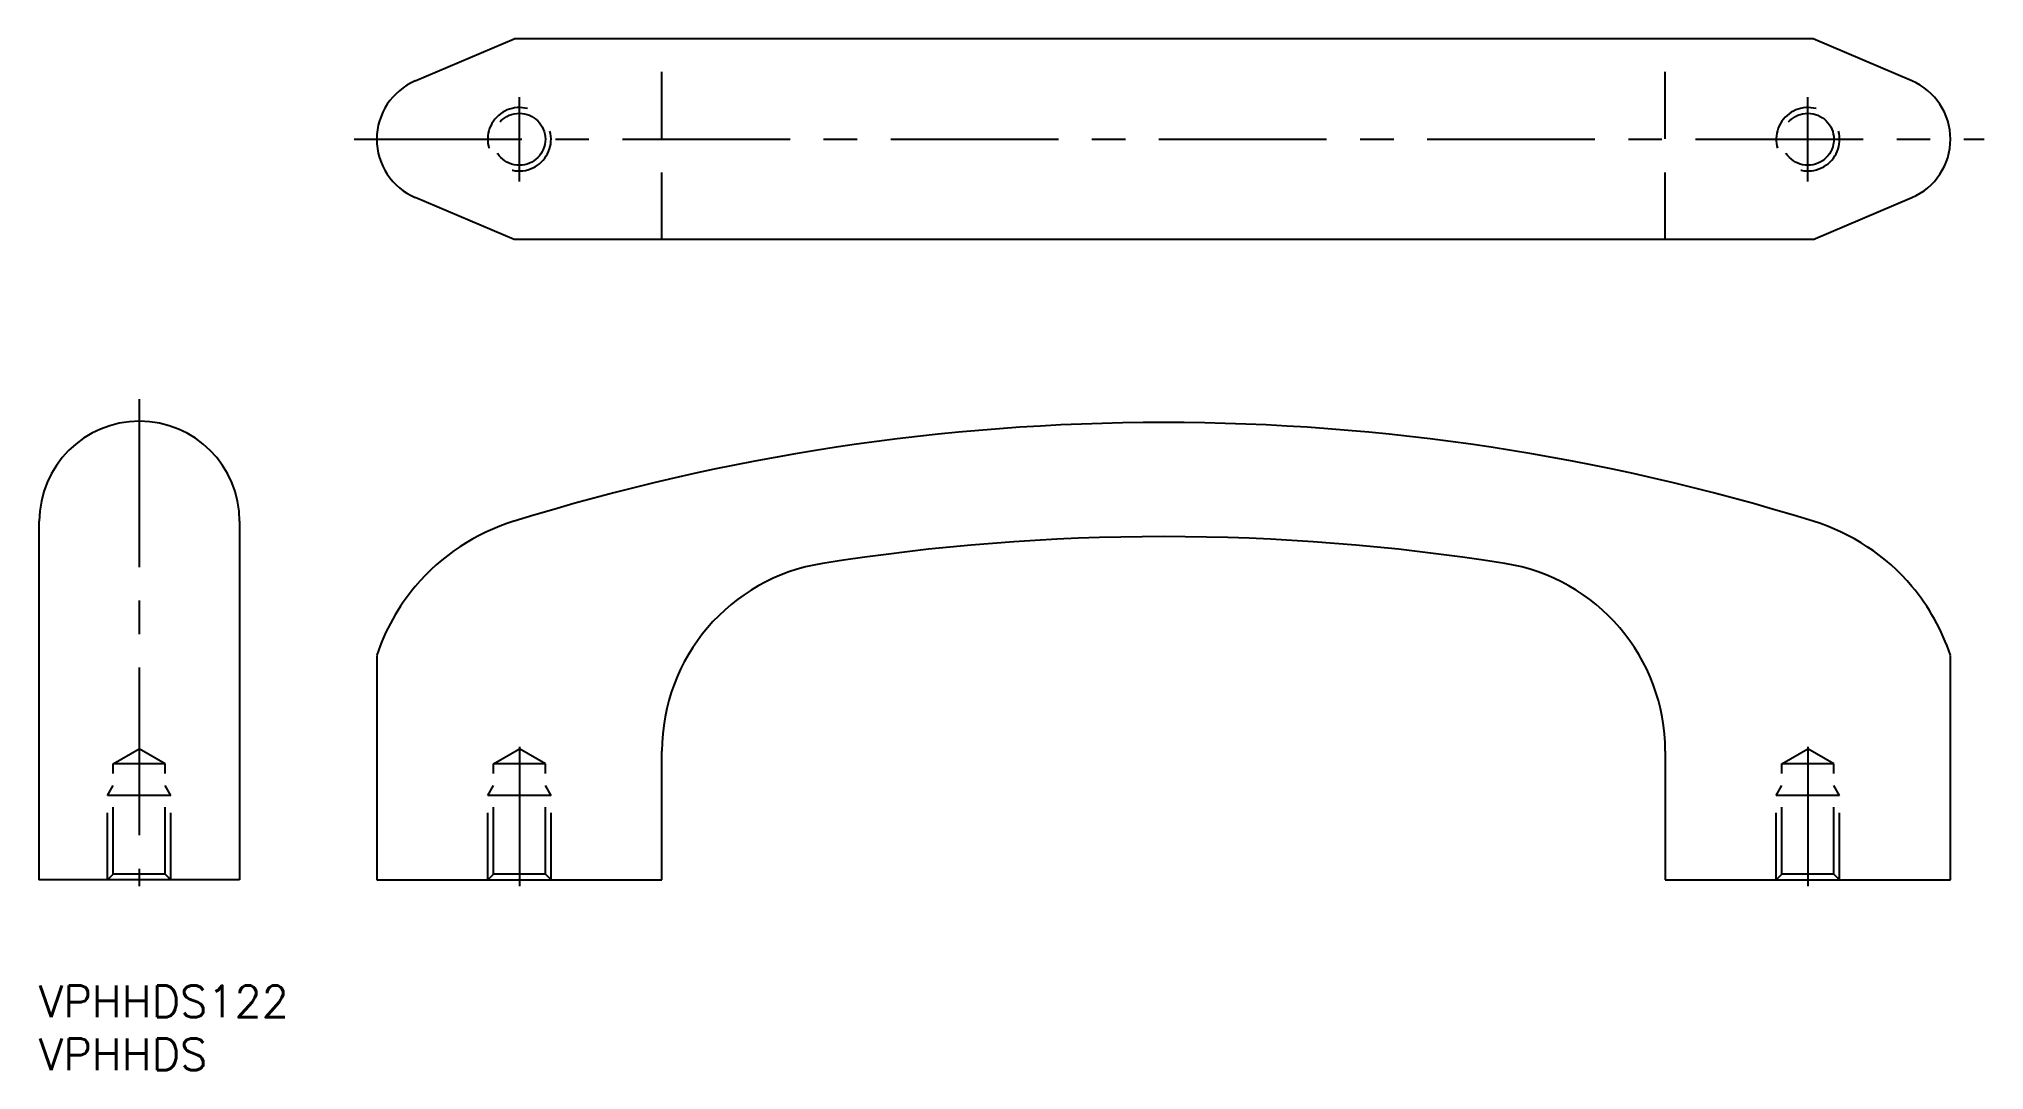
# Model space of a CAD drawing. Extents: x 0 to 184, y -8 to 90.
import ezdxf

# ---------------------------------------------------------------- set-up
doc = ezdxf.new("R2010")
doc.units = 0
doc.header["$LTSCALE"] = 0.5
doc.linetypes.add('CENTER', pattern=[50.8, 31.75, -6.35, 6.35, -6.35])
doc.linetypes.add('DASHED', pattern=[19.05, 12.7, -6.35])
for name, color, linetype in [('MSM_CENTER', 1, 'CENTER'), ('MSM_CONTINUOUS', 7, 'CONTINUOUS'), ('MSM_DASHED', 4, 'DASHED'), ('MSM_PART_NUMBER', 7, 'CONTINUOUS')]:
    doc.layers.add(name, color=color, linetype=linetype)
doc.styles.get("Standard").update_dxf_attribs({"font": 'txt.shx', "height": 3, "bigfont": 'bigfont.shx'})

msp = doc.modelspace()

# ---------------------------------------------------------------- linework, layer by layer
at = {"layer": 'MSM_CENTER'}
for p, q in [((45.49, 76.12), (45.49, 84.12)), ((167.49, 76.12), (167.49, 84.12)), ((29.85, 80.12), (184.17, 80.12)), ((9.5, 55.5), (9.5, 9.4)), ((45.49, 22.6), (45.49, 9.4)), ((167.49, 22.6), (167.49, 9.4))]:
    msp.add_line(p, q, dxfattribs=at)
at = {"layer": 'MSM_CONTINUOUS'}
for p, q in [((35.64, 85.64), (44.99, 89.62)), ((167.99, 89.62), (44.99, 89.62)), ((177.34, 85.64), (167.99, 89.62)), ((44.99, 70.62), (35.64, 74.6)), ((167.99, 70.62), (177.34, 74.6)), ((167.99, 70.62), (44.99, 70.62)), ((0, 43.95), (0, 10)), ((19, 43.95), (19, 10)), ((31.99, 31.26), (31.99, 10)), ((180.99, 10), (180.99, 31.26)), ((58.99, 10), (58.99, 22.18)), ((153.99, 22.18), (153.99, 10)), ((19, 10), (0, 10)), ((31.99, 10), (58.99, 10)), ((153.99, 10), (180.99, 10))]:
    msp.add_line(p, q, dxfattribs=at)
for centre, radius, start, end in [((37.99, 80.12), 6, 113.0743, 246.9257), ((174.99, 80.12), 6, 293.0743, 66.9257), ((9.52, 43.95), 9.48, 0, 180), ((106.49, -153.72), 207.02, 72.7169, 107.2831), ((50.74, 25.05), 19.76, 106.9429, 139.8617), ((106.49, -164.52), 207.02, 81.021, 98.979), ((162.24, 25.05), 19.76, 40.1383, 73.0571), ((76.99, 22.18), 18, 98.979, 180), ((135.99, 22.18), 18, 0, 81.021), ((50.81, 25.02), 19.83, 139.9109, 161.6436), ((162.17, 25.02), 19.83, 18.3564, 40.0891)]:
    msp.add_arc(centre, radius, start, end, dxfattribs=at)
at = {"layer": 'MSM_DASHED'}
for p, q in [((58.99, 70.62), (58.99, 89.62)), ((153.99, 70.62), (153.99, 89.62)), ((7.04, 21), (9.5, 22.42)), ((11.96, 21), (9.5, 22.42)), ((43.03, 21), (45.49, 22.42)), ((47.95, 21), (45.49, 22.42)), ((165.03, 21), (167.49, 22.42)), ((169.95, 21), (167.49, 22.42)), ((7.04, 10.54), (7.04, 21)), ((11.96, 21), (7.04, 21)), ((11.96, 10.54), (11.96, 21)), ((43.03, 10.54), (43.03, 21)), ((47.95, 21), (43.03, 21)), ((47.95, 10.54), (47.95, 21)), ((165.03, 10.54), (165.03, 21)), ((169.95, 21), (165.03, 21)), ((169.95, 10.54), (169.95, 21)), ((6.5, 18), (7.04, 18.94)), ((12.5, 18), (11.96, 18.94)), ((42.49, 18), (43.03, 18.94)), ((48.49, 18), (47.95, 18.94)), ((164.49, 18), (165.03, 18.94)), ((170.49, 18), (169.95, 18.94)), ((6.5, 10), (6.5, 18)), ((12.5, 18), (6.5, 18)), ((12.5, 10), (12.5, 18)), ((42.49, 10), (42.49, 18)), ((48.49, 18), (42.49, 18)), ((48.49, 10), (48.49, 18)), ((164.49, 10), (164.49, 18)), ((170.49, 18), (164.49, 18)), ((170.49, 10), (170.49, 18)), ((7.04, 10.54), (6.5, 10)), ((11.96, 10.54), (7.04, 10.54)), ((12.5, 10), (11.96, 10.54)), ((43.03, 10.54), (42.49, 10)), ((47.95, 10.54), (43.03, 10.54)), ((48.49, 10), (47.95, 10.54)), ((165.03, 10.54), (164.49, 10)), ((169.95, 10.54), (165.03, 10.54)), ((170.49, 10), (169.95, 10.54))]:
    msp.add_line(p, q, dxfattribs=at)
for centre in [(45.49, 80.12), (167.49, 80.12)]:
    msp.add_circle(centre, 2.46, dxfattribs=at)
for centre in [(45.49, 80.12), (167.49, 80.12)]:
    msp.add_arc(centre, 3, 75, 15, dxfattribs=at)

# ---------------------------------------------------------------- texts
at = {"layer": 'MSM_PART_NUMBER'}
for s, p in [('VPHHDS122', (0, -3)), ('VPHHDS', (0, -8))]:
    msp.add_text(s, height=3, dxfattribs=at).set_placement(p)

doc.saveas('drawing.dxf')
